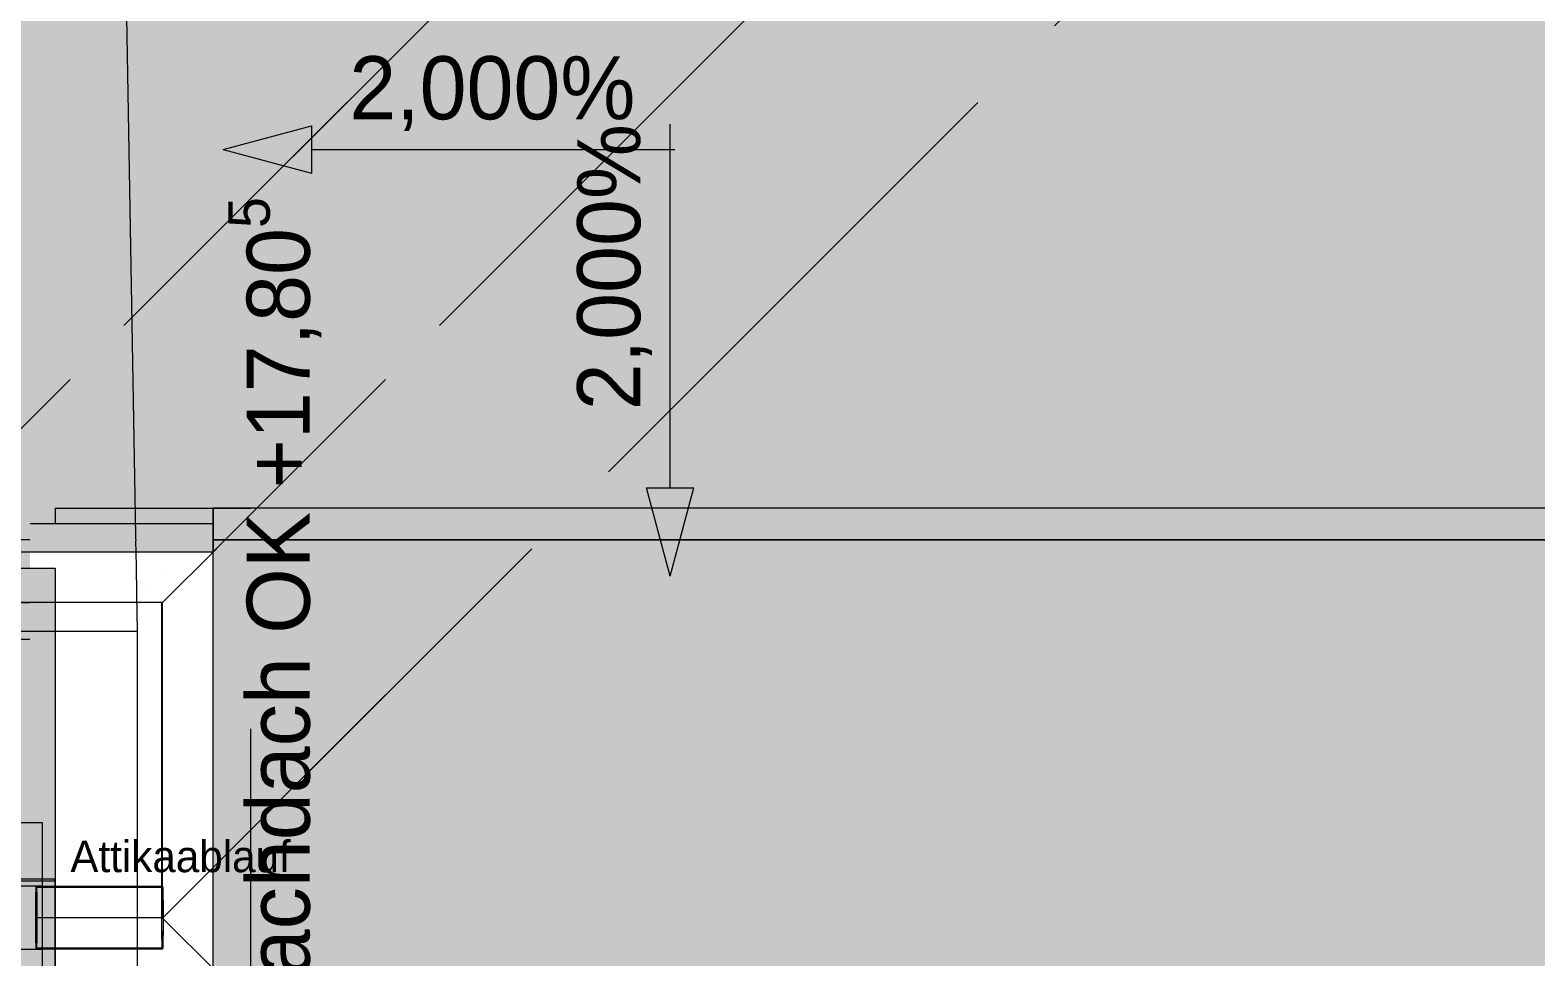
# Model space of a CAD drawing. Header units: metres. Extents: x -3 to 171, y -23 to 41.
# Drawn here: x 6.22 to 8.608, y -11.016 to -9.547 of the extents above; entities that cross this region are included whole.
import ezdxf

# ---------------------------------------------------------------- set-up
doc = ezdxf.new("R2010")
doc.units = ezdxf.units.M
doc.header["$MEASUREMENT"] = 0
doc.set_wipeout_variables(frame=1)
for name, pattern in [('Strichlinie weit', [0.004, 0.003, -0.001]), ('Untersicht', [0.001, 0.0005, -0.0005]), ('Untersicht 1_1', [0.075, 0.025, -0.05]), ('Wipeout_Contour', [1, 0, -1])]:
    doc.linetypes.add(name, pattern=pattern)
for name, color, linetype in [('6._Dach PP STG1_1_110 Wand Aussen', 7, 'Continuous'), ('6._Dach PP STG1_1_140 Brüstung', 7, 'Continuous'), ('6._Dach PP STG1_1_140 Geländer transparent', 7, 'Continuous'), ('6._Dach PP STG1_1_210 Decke', 7, 'Continuous'), ('6._Dach PP STG1_1_220 Bodenaufbau - Außen_ Gefälle', 7, 'Continuous'), ('6._Dach PP STG1_1_221 Bodenaufbau - Abdichtung', 7, 'Continuous'), ('6._Dach PP STG1_1_221 Bodenaufbau - Terrassenbelag', 7, 'Continuous'), ('6._Dach PP STG1_1_330 Dachaufbau', 7, 'Continuous'), ('6._Dach PP STG1_1_611 Entwässerung', 7, 'Continuous'), ('6._Dach PP STG1_1_950 Polierplan Bemaßung', 7, 'Continuous'), ('6._Dach PP STG1_1_955 Polierplan Beschriftung', 7, 'Continuous')]:
    doc.layers.add(name, color=color, linetype=linetype)
doc.styles.add('ERSTELLTER_STIL_2', font='')
doc.styles.get('ERSTELLTER_STIL_2').set_extended_font_data('Eurostile')
doc.linetypes.add('Grenze Bundesland', pattern='A,0,[2,415_260415_PP_VA_1_9 DD STG11.Shx,S=1.5873e-05,R=0,X=0,Y=0],-0.003,0', length=0.003)

msp = doc.modelspace()

# ---------------------------------------------------------------- hatches: boundary and pattern name
at = {"layer": '6._Dach PP STG1_1_140 Geländer transparent', "linetype": 'Continuous', "lineweight": 13}
msp.add_hatch(color=4, dxfattribs=at).paths.add_polyline_path([(10.865, -10.305), (6.5101, -10.305), (6.5101, -10.355), (10.865, -10.355)])
at = {"layer": '6._Dach PP STG1_1_220 Bodenaufbau - Außen_ Gefälle', "linetype": 'Continuous', "lineweight": 0, "true_color": 0x323232}
h = msp.add_hatch(color=250, dxfattribs=at)
h.paths.add_polyline_path([(6.565, -4.5433), (0.1867, -4.5433), (0.2083, -10.4546), (6.43, -10.4546), (6.43, -14.87), (12.38, -14.87), (12.38, -10.4546), (18.8202, -10.4546), (18.8399, -4.5433), (12.4199, -4.5433), (12.415, -1.67), (6.565, -1.67)])
h.paths.add_polyline_path([(6.495, -7.395), (8.015, -7.395), (8.015, -7.605), (8.745, -7.605), (8.745, -6.215), (7.975, -6.215), (7.975, -5.885), (8.745, -5.885), (8.745, -3.865), (11.105, -3.865), (11.105, -6.245), (11.105, -7.605), (11.5565, -7.605), (11.5565, -8.955), (6.495, -8.955)], flags=0)
at = {"layer": '6._Dach PP STG1_1_950 Polierplan Bemaßung', "linetype": 'Continuous', "lineweight": 13, "true_color": 0x6c6cff}
for points in [[(6.5262, -9.7365), (6.6661, -9.774), (6.6661, -9.699)], [(7.2351, -10.4126), (7.2726, -10.2727), (7.1976, -10.2727)]]:
    msp.add_hatch(color=171, dxfattribs=at).paths.add_polyline_path(points)

# ---------------------------------------------------------------- linework, layer by layer
at = {"layer": '6._Dach PP STG1_1_110 Wand Aussen', "color": 8, "linetype": 'Untersicht', "lineweight": 13, "ltscale": 1000, "flags": 128}
for points in [[(6.26, -10.305), (6.265, -10.305)], [(6.26, -10.305), (6.26, -11.155)], [(6.265, -10.305), (6.385, -10.305)], [(6.385, -10.305), (6.39, -10.305)], [(6.39, -10.305), (6.57, -10.305)], [(6.57, -11.155), (6.57, -10.305)]]:
    msp.add_lwpolyline(points, dxfattribs=at)
at = {"layer": '6._Dach PP STG1_1_140 Geländer transparent', "color": 7, "linetype": 'Continuous', "lineweight": 18, "ltscale": 1000, "flags": 128}
for points in [[(10.865, -10.305), (6.5101, -10.305)], [(6.5101, -10.355), (6.5101, -10.305)], [(6.5101, -10.355), (10.915, -10.355)]]:
    msp.add_lwpolyline(points, dxfattribs=at)
at = {"layer": '6._Dach PP STG1_1_210 Decke', "color": 7, "linetype": 'Continuous', "lineweight": 13, "ltscale": 1000, "true_color": 0xf4f4f4, "flags": 128}
msp.add_lwpolyline([(6.525, -4.5), (0.1465, -4.5), (0.1685, -10.5128), (6.39, -10.5128), (6.39, -14.87), (12.42, -14.87), (12.42, -10.4946), (18.82, -10.4946), (18.84, -4.5), (12.455, -4.5), (12.455, -1.6283), (6.525, -1.6283)], close=True, dxfattribs=at)
at = {"layer": '6._Dach PP STG1_1_220 Bodenaufbau - Außen_ Gefälle', "color": 7, "linetype": 'Continuous', "lineweight": 13, "ltscale": 1000, "flags": 128}
msp.add_lwpolyline([(6.565, -4.5433), (0.1867, -4.5433), (0.2083, -10.4546), (6.43, -10.4546), (6.43, -14.87), (12.38, -14.87), (12.38, -10.4546), (18.8202, -10.4546), (18.8399, -4.5433), (12.4199, -4.5433), (12.415, -1.67), (6.565, -1.67)], close=True, dxfattribs=at)
at = {"layer": '6._Dach PP STG1_1_220 Bodenaufbau - Außen_ Gefälle', "color": 7, "linetype": 'Untersicht 1_1', "lineweight": 18, "ltscale": 1000, "flags": 128}
msp.add_lwpolyline([(7.275, -4.7271), (7.275, -7.265), (6.365, -7.265), (6.365, -9.085), (10.915, -9.085), (10.915, -10.355), (1.045, -10.355), (1.045, -4.7271)], close=True, dxfattribs=at)
at = {"layer": '6._Dach PP STG1_1_221 Bodenaufbau - Terrassenbelag', "color": 7, "linetype": 'Continuous', "lineweight": 18, "ltscale": 1000, "flags": 128}
msp.add_lwpolyline([(10.865, -10.305), (6.5101, -10.305)], dxfattribs=at)
at = {"layer": '6._Dach PP STG1_1_950 Polierplan Bemaßung', "color": 171, "linetype": 'Continuous', "lineweight": 13, "ltscale": 1000, "true_color": 0x6c6cff}
for p, q in [((6.5262, -9.7365), (6.6661, -9.699)), ((6.6661, -9.699), (6.6661, -9.774)), ((7.2351, -10.2126), (7.2351, -9.6963)), ((6.5262, -9.7365), (6.6661, -9.774)), ((6.6661, -9.7365), (6.7262, -9.7365)), ((6.7262, -9.7365), (7.2425, -9.7365)), ((7.2351, -10.2727), (7.2351, -10.2126)), ((7.1976, -10.2727), (7.2726, -10.2727)), ((7.2351, -10.4126), (7.1976, -10.2727)), ((7.2351, -10.4126), (7.2726, -10.2727))]:
    msp.add_line(p, q, dxfattribs=at)

# ---------------------------------------------------------------- texts
at = {"layer": '6._Dach PP STG1_1_950 Polierplan Bemaßung', "color": 171, "linetype": 'Continuous', "lineweight": 13, "true_color": 0x6c6cff, "insert": (6.7262, -9.7074), "char_height": 0.1, "attachment_point": 7, "style": 'ERSTELLTER_STIL_2'}
msp.add_mtext('\\A1;{\\pql;\\fEurostile|b0|i0|c0|p0;\\W1.000000;2,000\\fEurostile|b0|i0|c0|p0;\\W1.000000;%}', dxfattribs=at)
at = {"layer": '6._Dach PP STG1_1_950 Polierplan Bemaßung', "color": 171, "linetype": 'Continuous', "lineweight": 13, "true_color": 0x6c6cff, "insert": (7.2061, -9.6963), "char_height": 0.1, "attachment_point": 9, "rotation": 90, "style": 'ERSTELLTER_STIL_2'}
msp.add_mtext('\\A1;{\\pqr;\\fEurostile|b0|i0|c0|p0;\\W1.000000;2,000\\fEurostile|b0|i0|c0|p0;\\W1.000000;%}', dxfattribs=at)
at = {"layer": '6._Dach PP STG1_1_950 Polierplan Bemaßung', "color": 7, "linetype": 'Continuous', "lineweight": 13, "insert": (6.6927, -11.1583), "char_height": 0.1, "attachment_point": 7, "rotation": 90, "style": 'ERSTELLTER_STIL_2'}
msp.add_mtext('\\A1;{\\pql;\\fEurostile|b0|i0|c0|p0;\\W1.000000;Flachdach OK +17,80\\fEurostile|b0|i0|c0|p0;\\W1.000000;\\A1{\\H.66x;\\S5^  ;}}', dxfattribs=at)

# ---------------------------------------------------------------- next in the draw order: wipeouts: each hides what was drawn before it
at = {"color": 254, "linetype": 'Wipeout_Contour', "lineweight": 0, "ltscale": 48.591378}
msp.add_wipeout([(6.2201, -10.33), (6.2201, -10.331), (6.509, -10.331), (6.5101, -10.33)], dxfattribs=at).dxf.layer = '6._Dach PP STG1_1_140 Brüstung'

# ---------------------------------------------------------------- next in the draw order: wipeouts: each hides what was drawn before it
at = {"color": 254, "linetype": 'Wipeout_Contour', "lineweight": 0, "ltscale": 48.606239}
msp.add_wipeout([(6.2201, -10.3364), (6.5035, -10.3364), (6.509, -10.331), (6.2201, -10.331)], dxfattribs=at).dxf.layer = '6._Dach PP STG1_1_140 Brüstung'

# ---------------------------------------------------------------- next in the draw order: wipeouts: each hides what was drawn before it
at = {"color": 254, "linetype": 'Wipeout_Contour', "lineweight": 0, "ltscale": 48.618806}
msp.add_wipeout([(6.2201, -10.3418), (6.498, -10.3418), (6.5035, -10.3364), (6.2201, -10.3364)], dxfattribs=at).dxf.layer = '6._Dach PP STG1_1_140 Brüstung'

# ---------------------------------------------------------------- next in the draw order: wipeouts: each hides what was drawn before it
at = {"color": 254, "linetype": 'Wipeout_Contour', "lineweight": 0, "ltscale": 48.625866}
msp.add_wipeout([(6.2201, -10.3454), (6.4944, -10.3454), (6.498, -10.3418), (6.2201, -10.3418)], dxfattribs=at).dxf.layer = '6._Dach PP STG1_1_140 Brüstung'

# ---------------------------------------------------------------- next in the draw order: wipeouts: each hides what was drawn before it
at = {"color": 254, "linetype": 'Wipeout_Contour', "lineweight": 0, "ltscale": 48.639612}
msp.add_wipeout([(6.2201, -10.3508), (6.4889, -10.3508), (6.4944, -10.3454), (6.2201, -10.3454)], dxfattribs=at).dxf.layer = '6._Dach PP STG1_1_140 Brüstung'

# ---------------------------------------------------------------- next in the draw order: wipeouts: each hides what was drawn before it
at = {"color": 254, "linetype": 'Wipeout_Contour', "lineweight": 0, "ltscale": 48.652114}
msp.add_wipeout([(6.2201, -10.3562), (6.4834, -10.3562), (6.4889, -10.3508), (6.2201, -10.3508)], dxfattribs=at).dxf.layer = '6._Dach PP STG1_1_140 Brüstung'

# ---------------------------------------------------------------- next in the draw order: wipeouts: each hides what was drawn before it
at = {"color": 254, "linetype": 'Wipeout_Contour', "lineweight": 0, "ltscale": 48.651385}
msp.add_wipeout([(6.2201, -10.3572), (6.4823, -10.3572), (6.4834, -10.3562), (6.2201, -10.3562)], dxfattribs=at).dxf.layer = '6._Dach PP STG1_1_140 Brüstung'

# ---------------------------------------------------------------- next in the draw order: wipeouts: each hides what was drawn before it
at = {"color": 254, "linetype": 'Wipeout_Contour', "lineweight": 0, "ltscale": 48.703089}
msp.add_wipeout([(6.2201, -10.3745), (6.4647, -10.3745), (6.4823, -10.3572), (6.2201, -10.3572)], dxfattribs=at).dxf.layer = '6._Dach PP STG1_1_140 Brüstung'

# ---------------------------------------------------------------- next in the draw order: wipeouts: each hides what was drawn before it
at = {"color": 254, "linetype": 'Wipeout_Contour', "lineweight": 0, "ltscale": 36.486852}
msp.add_wipeout([(6.2201, -10.6145), (6.4647, -10.3745), (6.2201, -10.3745)], dxfattribs=at).dxf.layer = '6._Dach PP STG1_1_140 Brüstung'

# ---------------------------------------------------------------- next in the draw order: wipeouts: each hides what was drawn before it
at = {"color": 254, "linetype": 'Wipeout_Contour', "lineweight": 0, "ltscale": 56.867041}
msp.add_wipeout([(6.5101, -14.7499), (6.5101, -10.33), (6.2201, -10.6145), (6.2201, -14.7499)], dxfattribs=at).dxf.layer = '6._Dach PP STG1_1_140 Brüstung'

# ---------------------------------------------------------------- next in the draw order: hatches: boundary and pattern name
at = {"layer": '6._Dach PP STG1_1_221 Bodenaufbau - Terrassenbelag', "linetype": 'Continuous', "lineweight": 0, "true_color": 0x111111}
msp.add_hatch(color=250, dxfattribs=at).paths.add_polyline_path([(1.0846, -10.3745), (6.5101, -10.3745), (6.5101, -10.305), (10.865, -10.305), (10.8768, -9.085), (6.365, -9.085), (6.365, -7.499), (1.1123, -7.499)])
at = {"layer": '6._Dach PP STG1_1_330 Dachaufbau', "linetype": 'Continuous', "lineweight": 0, "true_color": 0x000000}
h = msp.add_hatch(color=18, dxfattribs=at)
h.paths.add_polyline_path([(6.26, -13.585), (3.315, -13.585), (3.315, -11.155), (6.26, -11.155), (6.26, -10.4), (0.0381, -10.4), (0.0553, -15.07), (1.0171, -15.07), (1.0171, -14.228), (2.7671, -14.228), (2.7671, -15.07), (3.4455, -15.07), (3.4455, -14.228), (5.1955, -14.228), (5.1955, -15.07), (6.26, -15.07)])
h.paths.add_polyline_path([(1.0631, -12.8025), (1.0631, -11.2013), (2.7631, -11.2013), (2.7631, -12.8025)], flags=0)

# ---------------------------------------------------------------- next in the draw order: linework, layer by layer
at = {"layer": '6._Dach PP STG1_1_140 Brüstung', "color": 7, "linetype": 'Continuous', "lineweight": 18, "ltscale": 1000}
msp.add_line((6.2201, -10.3745), (6.2199, -10.3745), dxfattribs=at)
at = {"layer": '6._Dach PP STG1_1_140 Brüstung', "color": 7, "linetype": 'Continuous', "lineweight": 18, "ltscale": 1000, "flags": 128}
for points in [[(6.5101, -10.33), (6.2201, -10.33)], [(6.5101, -14.7499), (6.5101, -10.33)]]:
    msp.add_lwpolyline(points, dxfattribs=at)
at = {"layer": '6._Dach PP STG1_1_221 Bodenaufbau - Abdichtung', "color": 171, "linetype": 'Untersicht', "lineweight": 13, "ltscale": 1000, "true_color": 0x6c6cff, "flags": 128}
for points in [[(7.4296, -8.955), (5.93, -10.4546)], [(5.93, -10.4546), (7.4296, -8.955)], [(6.43, -10.9546), (8.4296, -8.955)], [(6.43, -10.4546), (7.9296, -8.955)], [(8.4296, -8.955), (6.43, -10.9546)], [(7.9296, -8.955), (6.43, -10.4546)], [(6.43, -10.4546), (5.93, -10.4546)], [(6.4286, -10.456), (6.429, -10.4556), (6.43, -10.4546)], [(6.4286, -10.456), (6.4286, -10.956)], [(6.43, -10.9546), (6.43, -10.4546)], [(6.43, -10.9546), (6.429, -10.9556), (6.4286, -10.956)], [(9.405, -13.9296), (6.43, -10.9546)], [(6.43, -10.9546), (9.405, -13.9296)], [(6.43, -14.83), (6.43, -10.9546)]]:
    msp.add_lwpolyline(points, dxfattribs=at)
at = {"layer": '6._Dach PP STG1_1_221 Bodenaufbau - Terrassenbelag', "color": 7, "linetype": 'Continuous', "lineweight": 18, "ltscale": 1000, "flags": 128}
for points in [[(6.5101, -10.305), (6.5101, -10.3745)], [(6.5101, -10.3745), (1.0846, -10.3745)]]:
    msp.add_lwpolyline(points, dxfattribs=at)
at = {"layer": '6._Dach PP STG1_1_330 Dachaufbau', "color": 7, "linetype": 'Continuous', "lineweight": 18, "ltscale": 1000, "flags": 128}
for points in [[(0.0381, -10.4), (6.26, -10.4)], [(6.26, -10.4), (6.26, -11.155)]]:
    msp.add_lwpolyline(points, dxfattribs=at)
at = {"layer": '6._Dach PP STG1_1_611 Entwässerung', "color": 171, "linetype": 'Continuous', "lineweight": 13, "ltscale": 1000, "true_color": 0x6c6cff}
for p, q in [((6.23, -10.9039), (6.43, -10.9039)), ((6.43, -11.0039), (6.23, -11.0039))]:
    msp.add_line(p, q, dxfattribs=at)
at = {"layer": '6._Dach PP STG1_1_611 Entwässerung', "color": 171, "linetype": 'Grenze Bundesland', "lineweight": 13, "ltscale": 1000, "true_color": 0x6c6cff}
for p, q in [((6.23, -10.9059), (6.43, -10.9059)), ((6.23, -11.0019), (6.43, -11.0019))]:
    msp.add_line(p, q, dxfattribs=at)
at = {"layer": '6._Dach PP STG1_1_611 Entwässerung', "color": 7, "linetype": 'Strichlinie weit', "lineweight": 13, "ltscale": 1000}
msp.add_line((6.23, -10.9539), (6.43, -10.9539), dxfattribs=at)
at = {"layer": '6._Dach PP STG1_1_611 Entwässerung', "color": 5, "linetype": 'Continuous', "lineweight": 13, "ltscale": 1000, "flags": 128}
msp.add_lwpolyline([(1.085, -10.5), (6.39, -10.5), (6.39, -14.87), (12.42, -14.87), (12.42, -10.5), (18.82, -10.5), (18.84, -4.5), (12.525, -4.5), (12.525, -1.7177), (6.455, -1.7177), (6.455, -4.5), (1.085, -4.5)], close=True, dxfattribs=at)
at = {"layer": '6._Dach PP STG1_1_611 Entwässerung', "color": 254, "linetype": 'Untersicht 1_1', "lineweight": 13, "ltscale": 1000, "true_color": 0xbcd4fe, "flags": 128}
msp.add_lwpolyline([(6.365, -9.085), (6.39, -10.5)], dxfattribs=at)
at = {"layer": '6._Dach PP STG1_1_611 Entwässerung', "color": 7, "linetype": 'Continuous', "lineweight": 13, "ltscale": 1000, "flags": 128}
for points in [[(6.04, -10.8039), (6.04, -11.1039), (6.24, -11.1039), (6.24, -10.8039)], [(6.24, -10.9039), (6.14, -10.9039), (6.14, -11.0039), (6.24, -11.0039)]]:
    msp.add_lwpolyline(points, close=True, dxfattribs=at)
at = {"layer": '6._Dach PP STG1_1_611 Entwässerung', "color": 171, "linetype": 'Continuous', "lineweight": 13, "ltscale": 1000, "true_color": 0x6c6cff, "flags": 128}
for points in [[(6.26, -10.8929), (2.82, -10.8929)], [(6.26, -10.8964), (2.82, -10.8964)], [(6.26, -10.8964), (6.26, -10.8929)], [(6.26, -11.1071), (6.26, -10.8964)]]:
    msp.add_lwpolyline(points, dxfattribs=at)
msp.add_lwpolyline([(6.231, -10.9539), (6.231, -10.9626), (6.2309, -10.971), (6.2309, -10.9789), (6.2308, -10.9861), (6.2306, -10.9922), (6.2305, -10.9972), (6.2303, -11.0009), (6.2302, -11.0032), (6.23, -11.0039), (6.2298, -11.0032), (6.2297, -11.0009), (6.2295, -10.9972), (6.2294, -10.9922), (6.2292, -10.9861), (6.2291, -10.9789), (6.2291, -10.971), (6.229, -10.9626), (6.229, -10.9539), (6.229, -10.9453), (6.2291, -10.9368), (6.2291, -10.9289), (6.2292, -10.9218), (6.2294, -10.9156), (6.2295, -10.9106), (6.2297, -10.907), (6.2298, -10.9047), (6.23, -10.9039), (6.2302, -10.9047), (6.2303, -10.907), (6.2305, -10.9106), (6.2306, -10.9156), (6.2308, -10.9218), (6.2309, -10.9289), (6.2309, -10.9368), (6.231, -10.9453)], close=True, dxfattribs=at)
at = {"layer": '6._Dach PP STG1_1_611 Entwässerung', "color": 171, "linetype": 'Strichlinie weit', "lineweight": 13, "ltscale": 1000, "true_color": 0x6c6cff, "flags": 128}
for points in [[(6.231, -10.9539), (6.2309, -10.9623), (6.2309, -10.9704), (6.2308, -10.9779), (6.2307, -10.9848), (6.2306, -10.9907), (6.2305, -10.9955), (6.2303, -10.999), (6.2302, -11.0012), (6.23, -11.0019), (6.2298, -11.0012), (6.2297, -10.999), (6.2295, -10.9955), (6.2294, -10.9907), (6.2293, -10.9848), (6.2292, -10.9779), (6.2291, -10.9704), (6.2291, -10.9623), (6.229, -10.9539), (6.2291, -10.9456), (6.2291, -10.9375), (6.2292, -10.9299), (6.2293, -10.9231), (6.2294, -10.9172), (6.2295, -10.9124), (6.2297, -10.9088), (6.2298, -10.9067), (6.23, -10.9059), (6.2302, -10.9067), (6.2303, -10.9088), (6.2305, -10.9124), (6.2306, -10.9172), (6.2307, -10.9231), (6.2308, -10.9299), (6.2309, -10.9375), (6.2309, -10.9456)], [(6.431, -10.9539), (6.431, -10.9626), (6.4309, -10.971), (6.4309, -10.9789), (6.4308, -10.9861), (6.4306, -10.9922), (6.4305, -10.9972), (6.4303, -11.0009), (6.4302, -11.0032), (6.43, -11.0039), (6.4298, -11.0032), (6.4297, -11.0009), (6.4295, -10.9972), (6.4294, -10.9922), (6.4292, -10.9861), (6.4291, -10.9789), (6.4291, -10.971), (6.429, -10.9626), (6.429, -10.9539), (6.429, -10.9453), (6.4291, -10.9368), (6.4291, -10.9289), (6.4292, -10.9218), (6.4294, -10.9156), (6.4295, -10.9106), (6.4297, -10.907), (6.4298, -10.9047), (6.43, -10.9039), (6.4302, -10.9047), (6.4303, -10.907), (6.4305, -10.9106), (6.4306, -10.9156), (6.4308, -10.9218), (6.4309, -10.9289), (6.4309, -10.9368), (6.431, -10.9453)], [(6.431, -10.9539), (6.4309, -10.9623), (6.4309, -10.9704), (6.4308, -10.9779), (6.4307, -10.9848), (6.4306, -10.9907), (6.4305, -10.9955), (6.4303, -10.999), (6.4302, -11.0012), (6.43, -11.0019), (6.4298, -11.0012), (6.4297, -10.999), (6.4295, -10.9955), (6.4294, -10.9907), (6.4293, -10.9848), (6.4292, -10.9779), (6.4291, -10.9704), (6.4291, -10.9623), (6.429, -10.9539), (6.4291, -10.9456), (6.4291, -10.9375), (6.4292, -10.9299), (6.4293, -10.9231), (6.4294, -10.9172), (6.4295, -10.9124), (6.4297, -10.9088), (6.4298, -10.9067), (6.43, -10.9059), (6.4302, -10.9067), (6.4303, -10.9088), (6.4305, -10.9124), (6.4306, -10.9172), (6.4307, -10.9231), (6.4308, -10.9299), (6.4309, -10.9375), (6.4309, -10.9456)]]:
    msp.add_lwpolyline(points, close=True, dxfattribs=at)

# ---------------------------------------------------------------- next in the draw order: texts
at = {"layer": '6._Dach PP STG1_1_955 Polierplan Beschriftung', "color": 171, "linetype": 'Continuous', "lineweight": 13, "true_color": 0x6c6cff, "insert": (6.2839, -10.8826), "char_height": 0.05, "attachment_point": 7, "style": 'ERSTELLTER_STIL_2'}
msp.add_mtext('\\A1;{\\pql;\\fEurostile|b0|i0|c0|p0;\\W1.000000;Attikaablauf}', dxfattribs=at)

doc.saveas('drawing.dxf')
